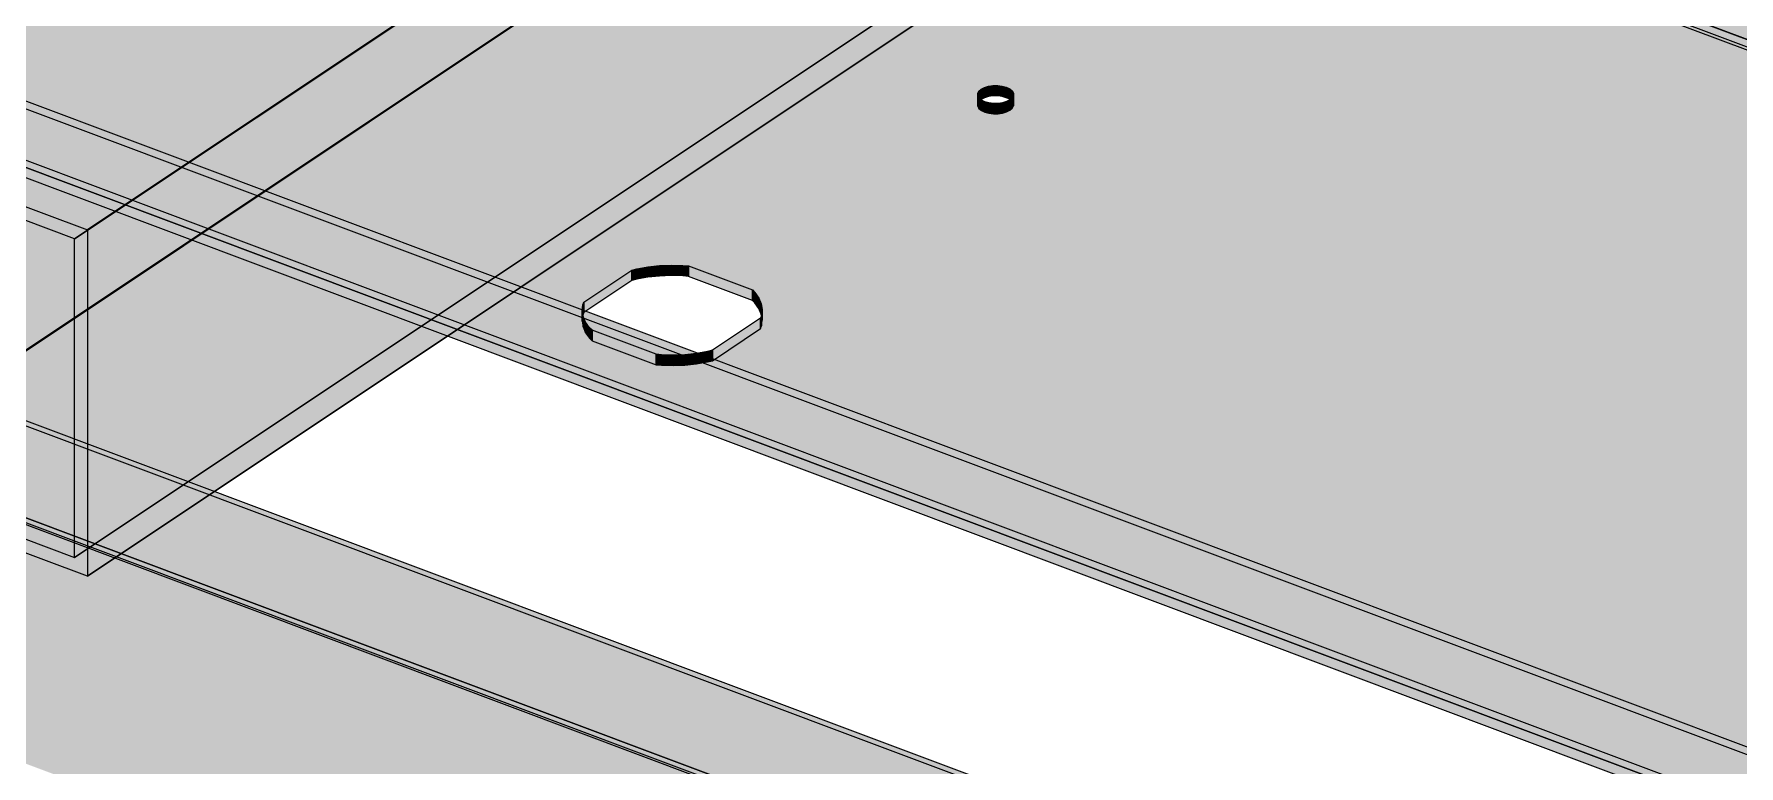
# Model space of a CAD drawing. Header units: millimetres. Extents: x 50 to 612415, y 2 to 4150.
# Drawn here: x 471303.5 to 471523.3, y 2057.9 to 2152.2 of the extents above; entities that cross this region are included whole.
import ezdxf

# ---------------------------------------------------------------- set-up
doc = ezdxf.new("R2010")
doc.units = ezdxf.units.MM
doc.layers.add('HATCH', color=8, linetype='Continuous', lineweight=9)
doc.layers.add('OUTLINE', color=7, linetype='Continuous', lineweight=25)

msp = doc.modelspace()

# ---------------------------------------------------------------- hatches: boundary and pattern name
at = {"layer": 'HATCH', "true_color": 0x617c87}
for points in [[(470515.193, 2397.561), (470515.4, 2396.84), (471972.952, 1850.257)], [(471972.952, 1850.257), (471974.396, 1850.36), (470515.193, 2397.561)], [(471972.952, 1837.759), (470515.4, 2384.341), (470515.193, 2385.063)], [(471974.396, 1837.862), (470515.193, 2385.063), (470944.65, 2194.122)], [(470515.193, 2385.063), (471974.396, 1837.862), (471972.952, 1837.759)], [(470944.65, 2193.229), (470515.193, 2384.17), (471974.396, 1836.969)], [(471058.931, 2326.016), (470963.184, 2262.185), (471387.845, 2122.298)], [(471058.931, 2326.016), (471428.834, 2145.327), (471184.392, 2265.544)], [(471058.931, 2326.016), (471879.33, 2018.366), (471059.24, 2324.933)], [(471058.931, 2326.016), (471239.475, 2247.294), (471677.632, 2082.985)], [(471058.931, 2326.016), (471427.114, 2145.547), (471427.72, 2145.55)], [(471058.931, 2326.016), (471427.72, 2145.55), (471428.306, 2145.475)], [(471058.931, 2326.016), (471426.531, 2145.465), (471427.114, 2145.547)], [(471058.931, 2326.016), (471428.306, 2145.475), (471428.834, 2145.327)], [(471058.931, 2326.016), (471426.01, 2145.311), (471426.531, 2145.465)], [(471058.931, 2326.016), (471425.587, 2145.095), (471426.01, 2145.311)], [(471058.931, 2326.016), (471396.095, 2119.204), (471425.587, 2145.095)], [(471058.931, 2326.016), (471387.845, 2122.298), (471396.095, 2119.204)], [(471677.632, 2082.985), (471729.999, 2063.348), (471058.931, 2326.016)], [(471729.999, 2063.348), (471879.33, 2018.366), (471058.931, 2326.016)], [(471387.845, 2120.959), (470963.184, 2260.846), (471058.931, 2324.677)], [(471184.392, 2264.205), (471428.834, 2143.987), (471058.931, 2324.677)], [(471677.632, 2081.646), (471239.475, 2245.955), (471058.931, 2324.677)], [(471427.72, 2144.211), (471427.114, 2144.208), (471058.931, 2324.677)], [(471428.306, 2144.136), (471427.72, 2144.211), (471058.931, 2324.677)], [(471427.114, 2144.208), (471426.531, 2144.126), (471058.931, 2324.677)], [(471428.834, 2143.987), (471428.306, 2144.136), (471058.931, 2324.677)], [(471426.531, 2144.126), (471426.01, 2143.972), (471058.931, 2324.677)], [(471426.01, 2143.972), (471425.587, 2143.756), (471058.931, 2324.677)], [(471425.587, 2143.756), (471396.095, 2117.865), (471058.931, 2324.677)], [(471396.095, 2117.865), (471387.845, 2120.959), (471058.931, 2324.677)], [(471058.931, 2324.677), (471729.999, 2062.008), (471677.632, 2081.646)], [(471058.931, 2324.677), (471879.33, 2017.027), (471729.999, 2062.008)], [(471879.33, 2018.366), (471877.165, 2018.211), (471059.24, 2324.933)], [(470965.349, 2269.928), (470963.184, 2269.773), (471783.584, 1962.124)], [(471783.584, 1962.124), (471783.274, 1963.206), (470965.349, 2269.928)], [(471428.834, 2145.327), (471184.757, 2265.365), (471184.392, 2265.544)], [(471184.392, 2264.205), (471184.757, 2264.026), (471428.834, 2143.987)], [(471428.834, 2145.327), (471236.759, 2245.906), (471184.757, 2265.365)], [(471783.584, 1954.535), (470963.184, 2262.185), (470965.349, 2262.339)], [(470963.184, 2262.185), (471385.627, 2122.405), (471387.141, 2122.364)], [(470963.184, 2262.185), (471384.114, 2122.347), (471385.627, 2122.405)], [(470963.184, 2262.185), (471387.141, 2122.364), (471387.845, 2122.298)], [(470963.184, 2262.185), (471382.63, 2122.191), (471384.114, 2122.347)], [(470963.184, 2262.185), (471381.199, 2121.939), (471382.63, 2122.191)], [(470963.184, 2262.185), (471380.56, 2121.777), (471381.199, 2121.939)], [(470963.184, 2262.185), (471374.372, 2117.652), (471380.56, 2121.777)], [(470963.184, 2262.185), (471374.24, 2117.3), (471374.372, 2117.652)], [(470963.184, 2262.185), (471374.158, 2116.543), (471374.24, 2117.3)], [(470963.184, 2262.185), (471374.274, 2115.787), (471374.158, 2116.543)], [(470963.184, 2262.185), (471374.586, 2115.045), (471374.274, 2115.787)], [(470963.184, 2262.185), (471375.089, 2114.329), (471374.586, 2115.045)], [(470963.184, 2262.185), (471375.413, 2114.01), (471375.089, 2114.329)], [(470963.184, 2262.185), (471783.584, 1954.535), (471375.413, 2114.01)], [(470965.349, 2262.339), (471783.274, 1955.618), (471783.584, 1954.535)], [(471184.757, 2264.026), (471236.759, 2244.567), (471428.834, 2143.987)], [(471387.141, 2121.025), (471385.627, 2121.066), (470963.184, 2260.846)], [(471385.627, 2121.066), (471384.114, 2121.008), (470963.184, 2260.846)], [(471387.845, 2120.959), (471387.141, 2121.025), (470963.184, 2260.846)], [(471384.114, 2121.008), (471382.63, 2120.852), (470963.184, 2260.846)], [(471382.63, 2120.852), (471381.199, 2120.6), (470963.184, 2260.846)], [(471381.199, 2120.6), (471380.56, 2120.438), (470963.184, 2260.846)], [(471380.56, 2120.438), (471374.372, 2116.313), (470963.184, 2260.846)], [(471374.372, 2116.313), (471374.24, 2115.961), (470963.184, 2260.846)], [(471374.24, 2115.961), (471374.158, 2115.204), (470963.184, 2260.846)], [(471374.158, 2115.204), (471374.274, 2114.448), (470963.184, 2260.846)], [(471374.274, 2114.448), (471374.586, 2113.705), (470963.184, 2260.846)], [(471374.586, 2113.705), (471375.089, 2112.99), (470963.184, 2260.846)], [(471375.089, 2112.99), (471375.413, 2112.671), (470963.184, 2260.846)], [(471375.413, 2112.671), (471783.584, 1953.196), (470963.184, 2260.846)], [(471239.475, 2247.294), (471239.841, 2247.115), (471677.632, 2082.985)], [(471239.841, 2247.115), (471240.101, 2246.895), (471677.632, 2082.985)], [(471240.101, 2246.895), (471240.239, 2246.649), (471677.632, 2082.985)], [(471240.239, 2246.649), (471240.245, 2246.393), (471677.632, 2082.985)], [(471429.267, 2145.115), (471237.125, 2245.727), (471236.759, 2245.906)], [(471428.834, 2145.327), (471429.267, 2145.115), (471236.759, 2245.906)], [(471236.759, 2244.567), (471237.125, 2244.388), (471429.267, 2143.776)], [(471236.759, 2244.567), (471429.267, 2143.776), (471428.834, 2143.987)], [(471674.639, 2082.567), (471237.571, 2245.602), (471237.125, 2245.727)], [(471429.267, 2145.115), (471674.639, 2082.567), (471237.125, 2245.727)], [(471674.639, 2082.567), (471238.066, 2245.538), (471237.571, 2245.602)], [(471674.639, 2082.567), (471238.577, 2245.541), (471238.066, 2245.538)], [(471674.639, 2082.567), (471239.07, 2245.61), (471238.577, 2245.541)], [(471674.639, 2082.567), (471239.509, 2245.74), (471239.07, 2245.61)], [(471677.632, 2081.646), (471239.841, 2245.776), (471239.475, 2245.955)], [(471674.639, 2082.567), (471239.867, 2245.923), (471239.509, 2245.74)], [(471239.509, 2244.401), (471239.867, 2244.584), (471674.639, 2081.228)], [(471677.632, 2081.646), (471240.101, 2245.556), (471239.841, 2245.776)], [(471240.118, 2246.146), (471239.867, 2245.923), (471674.89, 2082.79)], [(471674.639, 2082.567), (471674.89, 2082.79), (471239.867, 2245.923)], [(471674.89, 2081.45), (471239.867, 2244.584), (471240.118, 2244.807)], [(471239.867, 2244.584), (471674.89, 2081.45), (471674.639, 2081.228)], [(471677.632, 2081.646), (471240.239, 2245.31), (471240.101, 2245.556)], [(471240.245, 2246.393), (471240.118, 2246.146), (471677.632, 2082.985)], [(471240.118, 2246.146), (471676.18, 2083.171), (471676.691, 2083.174)], [(471240.118, 2246.146), (471676.691, 2083.174), (471677.186, 2083.111)], [(471240.118, 2246.146), (471675.687, 2083.103), (471676.18, 2083.171)], [(471240.118, 2246.146), (471677.186, 2083.111), (471677.632, 2082.985)], [(471240.118, 2246.146), (471675.247, 2082.972), (471675.687, 2083.103)], [(471240.118, 2246.146), (471674.89, 2082.79), (471675.247, 2082.972)], [(471677.632, 2081.646), (471240.118, 2244.807), (471240.245, 2245.054)], [(471676.691, 2081.835), (471676.18, 2081.832), (471240.118, 2244.807)], [(471677.186, 2081.772), (471676.691, 2081.835), (471240.118, 2244.807)], [(471676.18, 2081.832), (471675.687, 2081.763), (471240.118, 2244.807)], [(471677.632, 2081.646), (471677.186, 2081.772), (471240.118, 2244.807)], [(471675.687, 2081.763), (471675.247, 2081.633), (471240.118, 2244.807)], [(471675.247, 2081.633), (471674.89, 2081.45), (471240.118, 2244.807)], [(471677.632, 2081.646), (471240.245, 2245.054), (471240.239, 2245.31)], [(471237.125, 2244.388), (471237.571, 2244.263), (471674.639, 2081.228)], [(471237.125, 2244.388), (471674.639, 2081.228), (471429.267, 2143.776)], [(471237.571, 2244.263), (471238.066, 2244.199), (471674.639, 2081.228)], [(471238.066, 2244.199), (471238.577, 2244.202), (471674.639, 2081.228)], [(471238.577, 2244.202), (471239.07, 2244.271), (471674.639, 2081.228)], [(471239.07, 2244.271), (471239.509, 2244.401), (471674.639, 2081.228)], [(471974.396, 1837.862), (470944.65, 2194.122), (470945.015, 2193.943)], [(471974.396, 1837.862), (470945.015, 2193.943), (470945.276, 2193.723)], [(470945.015, 2193.05), (470944.65, 2193.229), (471974.396, 1836.969)], [(470945.276, 2192.83), (470945.015, 2193.05), (471974.396, 1836.969)], [(471974.396, 1837.862), (470945.276, 2193.723), (470945.413, 2193.477)], [(470945.413, 2192.584), (470945.276, 2192.83), (471974.396, 1836.969)], [(471974.396, 1837.862), (470945.419, 2193.221), (470945.292, 2192.974)], [(471974.396, 1837.862), (470945.292, 2192.974), (470997.017, 2174.484)], [(470945.292, 2192.081), (470945.419, 2192.329), (471974.396, 1836.969)], [(470997.017, 2173.591), (470945.292, 2192.081), (471974.396, 1836.969)], [(471974.396, 1837.862), (470945.413, 2193.477), (470945.419, 2193.221)], [(470945.419, 2192.329), (470945.413, 2192.584), (471974.396, 1836.969)], [(471974.396, 1837.862), (470997.017, 2174.484), (470997.383, 2174.305)], [(471974.396, 1837.862), (470997.383, 2174.305), (470997.643, 2174.085)], [(471974.396, 1837.862), (470997.643, 2174.085), (470997.781, 2173.839)], [(471432.181, 2009.757), (470996.611, 2172.8), (470996.119, 2172.731)], [(471432.181, 2009.757), (470997.051, 2172.93), (470996.611, 2172.8)], [(470997.383, 2173.412), (470997.017, 2173.591), (471974.396, 1836.969)], [(471432.181, 2009.757), (470997.409, 2173.113), (470997.051, 2172.93)], [(470997.643, 2173.192), (470997.383, 2173.412), (471974.396, 1836.969)], [(470997.66, 2173.336), (470997.409, 2173.113), (471432.432, 2009.979)], [(471432.181, 2009.757), (471432.432, 2009.979), (470997.409, 2173.113)], [(470997.781, 2172.946), (470997.643, 2173.192), (471974.396, 1836.969)], [(471974.396, 1837.862), (470997.787, 2173.583), (470997.66, 2173.336)], [(470997.66, 2173.336), (471433.721, 2010.361), (471434.233, 2010.364)], [(470997.66, 2173.336), (471434.233, 2010.364), (471434.728, 2010.301)], [(470997.66, 2173.336), (471433.229, 2010.292), (471433.721, 2010.361)], [(470997.66, 2173.336), (471434.728, 2010.301), (471435.174, 2010.175)], [(470997.66, 2173.336), (471432.789, 2010.162), (471433.229, 2010.292)], [(470997.66, 2173.336), (471432.432, 2009.979), (471432.789, 2010.162)], [(471974.396, 1837.862), (470997.66, 2173.336), (471435.174, 2010.175)], [(470997.66, 2172.443), (470997.787, 2172.691), (471974.396, 1836.969)], [(471434.233, 2009.471), (471433.721, 2009.469), (470997.66, 2172.443)], [(471434.728, 2009.408), (471434.233, 2009.471), (470997.66, 2172.443)], [(471433.721, 2009.469), (471433.229, 2009.4), (470997.66, 2172.443)], [(471435.174, 2009.283), (471434.728, 2009.408), (470997.66, 2172.443)], [(471433.229, 2009.4), (471432.789, 2009.269), (470997.66, 2172.443)], [(471435.174, 2009.283), (470997.66, 2172.443), (471974.396, 1836.969)], [(471974.396, 1837.862), (470997.781, 2173.839), (470997.787, 2173.583)], [(470997.787, 2172.691), (470997.781, 2172.946), (471974.396, 1836.969)], [(471396.095, 2119.204), (471425.29, 2144.831), (471425.587, 2145.095)], [(471396.095, 2119.204), (471396.419, 2118.885), (471425.29, 2144.831)], [(471425.587, 2143.756), (471425.29, 2143.492), (471396.095, 2117.865)], [(471425.29, 2143.492), (471396.419, 2117.546), (471396.095, 2117.865)], [(471396.419, 2118.885), (471396.923, 2118.169), (471425.29, 2144.831)], [(471425.29, 2143.492), (471396.923, 2116.83), (471396.419, 2117.546)], [(471396.923, 2118.169), (471397.235, 2117.427), (471425.29, 2144.831)], [(471425.29, 2143.492), (471397.235, 2116.088), (471396.923, 2116.83)], [(471397.235, 2117.427), (471397.351, 2116.671), (471425.29, 2144.831)], [(471425.29, 2143.492), (471397.351, 2115.332), (471397.235, 2116.088)], [(471397.268, 2115.913), (471425.139, 2144.538), (471425.29, 2144.831)], [(471397.351, 2116.671), (471397.268, 2115.913), (471425.29, 2144.831)], [(471397.268, 2115.913), (471425.146, 2144.235), (471425.139, 2144.538)], [(471397.268, 2115.913), (471425.309, 2143.943), (471425.146, 2144.235)], [(471397.268, 2115.913), (471425.618, 2143.683), (471425.309, 2143.943)], [(471397.268, 2115.913), (471429.298, 2143.703), (471428.874, 2143.487)], [(471397.268, 2115.913), (471879.33, 2018.366), (471429.298, 2143.703)], [(471397.268, 2115.913), (471426.051, 2143.471), (471425.618, 2143.683)], [(471425.29, 2143.492), (471425.139, 2143.198), (471397.268, 2114.574)], [(471425.29, 2143.492), (471397.268, 2114.574), (471397.351, 2115.332)], [(471397.268, 2115.913), (471428.874, 2143.487), (471428.353, 2143.332)], [(471397.268, 2115.913), (471426.578, 2143.323), (471426.051, 2143.471)], [(471397.268, 2115.913), (471428.353, 2143.332), (471427.77, 2143.251)], [(471397.268, 2115.913), (471427.165, 2143.247), (471426.578, 2143.323)], [(471429.267, 2145.115), (471429.575, 2144.854), (471674.639, 2082.567)], [(471674.639, 2081.228), (471429.575, 2143.515), (471429.267, 2143.776)], [(471429.595, 2143.967), (471429.298, 2143.703), (471879.33, 2018.366)], [(471429.575, 2144.854), (471429.738, 2144.563), (471674.639, 2082.567)], [(471674.639, 2081.228), (471429.738, 2143.224), (471429.575, 2143.515)], [(471429.745, 2144.26), (471429.595, 2143.967), (471879.33, 2018.366)], [(471429.738, 2144.563), (471429.745, 2144.26), (471674.639, 2082.567)], [(471429.745, 2144.26), (471674.512, 2082.319), (471674.639, 2082.567)], [(471429.745, 2144.26), (471674.518, 2082.063), (471674.512, 2082.319)], [(471429.745, 2144.26), (471674.655, 2081.817), (471674.518, 2082.063)], [(471429.745, 2144.26), (471674.916, 2081.597), (471674.655, 2081.817)], [(471429.745, 2144.26), (471675.281, 2081.418), (471674.916, 2081.597)], [(471429.745, 2144.26), (471727.007, 2062.929), (471675.281, 2081.418)], [(471429.745, 2144.26), (471726.88, 2062.681), (471727.007, 2062.929)], [(471429.745, 2144.26), (471726.885, 2062.426), (471726.88, 2062.681)], [(471429.745, 2144.26), (471727.023, 2062.179), (471726.885, 2062.426)], [(471429.745, 2144.26), (471727.284, 2061.959), (471727.023, 2062.179)], [(471429.745, 2144.26), (471727.649, 2061.781), (471727.284, 2061.959)], [(471429.745, 2144.26), (471879.33, 2018.366), (471727.649, 2061.781)], [(471397.268, 2115.913), (471427.77, 2143.251), (471427.165, 2143.247)], [(471425.139, 2143.198), (471425.146, 2142.896), (471397.268, 2114.574)], [(471425.146, 2142.896), (471425.309, 2142.604), (471397.268, 2114.574)], [(471425.309, 2142.604), (471425.618, 2142.344), (471397.268, 2114.574)], [(471428.874, 2142.147), (471429.298, 2142.364), (471397.268, 2114.574)], [(471429.298, 2142.364), (471879.33, 2017.027), (471397.268, 2114.574)], [(471425.618, 2142.344), (471426.051, 2142.132), (471397.268, 2114.574)], [(471428.353, 2141.993), (471428.874, 2142.147), (471397.268, 2114.574)], [(471426.051, 2142.132), (471426.578, 2141.983), (471397.268, 2114.574)], [(471427.77, 2141.912), (471428.353, 2141.993), (471397.268, 2114.574)], [(471426.578, 2141.983), (471427.165, 2141.908), (471397.268, 2114.574)], [(471427.165, 2141.908), (471427.77, 2141.912), (471397.268, 2114.574)], [(471879.33, 2017.027), (471429.298, 2142.364), (471429.595, 2142.628)], [(471879.33, 2017.027), (471429.595, 2142.628), (471429.745, 2142.921)], [(471674.639, 2081.228), (471429.745, 2142.921), (471429.738, 2143.224)], [(471674.639, 2081.228), (471674.512, 2080.98), (471429.745, 2142.921)], [(471674.512, 2080.98), (471674.518, 2080.724), (471429.745, 2142.921)], [(471674.518, 2080.724), (471674.655, 2080.478), (471429.745, 2142.921)], [(471674.655, 2080.478), (471674.916, 2080.258), (471429.745, 2142.921)], [(471674.916, 2080.258), (471675.281, 2080.079), (471429.745, 2142.921)], [(471675.281, 2080.079), (471727.007, 2061.59), (471429.745, 2142.921)], [(471727.007, 2061.59), (471726.88, 2061.342), (471429.745, 2142.921)], [(471726.88, 2061.342), (471726.885, 2061.086), (471429.745, 2142.921)], [(471726.885, 2061.086), (471727.023, 2060.84), (471429.745, 2142.921)], [(471727.023, 2060.84), (471727.284, 2060.62), (471429.745, 2142.921)], [(471727.284, 2060.62), (471727.649, 2060.441), (471429.745, 2142.921)], [(471727.649, 2060.441), (471879.33, 2017.027), (471429.745, 2142.921)], [(471783.584, 1954.535), (471397.136, 2115.561), (471390.949, 2111.436)], [(471397.268, 2115.913), (471397.136, 2115.561), (471879.33, 2018.366)], [(471783.584, 1954.535), (471879.33, 2018.366), (471397.136, 2115.561)], [(471783.584, 1954.535), (471383.663, 2110.916), (471375.413, 2114.01)], [(471375.413, 2112.671), (471383.663, 2109.577), (471783.584, 1953.196)], [(471390.949, 2110.097), (471397.136, 2114.222), (471783.584, 1953.196)], [(471879.33, 2017.027), (471397.136, 2114.222), (471397.268, 2114.574)], [(471397.136, 2114.222), (471879.33, 2017.027), (471783.584, 1953.196)], [(471783.584, 1954.535), (471384.367, 2110.85), (471383.663, 2110.916)], [(471783.584, 1954.535), (471385.882, 2110.809), (471384.367, 2110.85)], [(471783.584, 1954.535), (471387.394, 2110.867), (471385.882, 2110.809)], [(471783.584, 1954.535), (471388.879, 2111.023), (471387.394, 2110.867)], [(471783.584, 1954.535), (471390.31, 2111.274), (471388.879, 2111.023)], [(471783.584, 1954.535), (471390.949, 2111.436), (471390.31, 2111.274)], [(471383.663, 2109.577), (471384.367, 2109.511), (471783.584, 1953.196)], [(471384.367, 2109.511), (471385.882, 2109.47), (471783.584, 1953.196)], [(471385.882, 2109.47), (471387.394, 2109.527), (471783.584, 1953.196)], [(471387.394, 2109.527), (471388.879, 2109.684), (471783.584, 1953.196)], [(471388.879, 2109.684), (471390.31, 2109.935), (471783.584, 1953.196)], [(471390.31, 2109.935), (471390.949, 2110.097), (471783.584, 1953.196)]]:
    msp.add_hatch(color=145, dxfattribs=at).paths.add_polyline_path(points)
at = {"layer": 'HATCH', "true_color": 0x5b747f}
for points in [[(470515.193, 2385.063), (471974.396, 1837.862), (471974.396, 1850.36), (470515.193, 2397.561)], [(471972.952, 1837.759), (470515.4, 2384.341), (470515.4, 2396.84), (471972.952, 1850.257)], [(470515.193, 2384.17), (471974.396, 1836.969), (471974.396, 1837.862), (470515.193, 2385.063)], [(471058.931, 2326.016), (471879.33, 2018.366), (471879.33, 2025.954), (471058.931, 2333.604)], [(471877.165, 2018.211), (471059.24, 2324.933), (471059.24, 2332.522), (471877.165, 2025.8)], [(471058.931, 2324.677), (471879.33, 2017.027), (471879.33, 2018.366), (471058.931, 2326.016)], [(471783.584, 1954.535), (470963.184, 2262.185), (470963.184, 2269.773), (471783.584, 1962.124)], [(470965.349, 2262.339), (471783.274, 1955.618), (471783.274, 1963.206), (470965.349, 2269.928)], [(471783.584, 1953.196), (470963.184, 2260.846), (470963.184, 2262.185), (471783.584, 1954.535)], [(471396.095, 2117.865), (471387.845, 2120.959), (471387.845, 2122.298), (471396.095, 2119.204)], [(471375.413, 2112.671), (471383.663, 2109.577), (471383.663, 2110.916), (471375.413, 2114.01)]]:
    msp.add_hatch(color=147, dxfattribs=at).paths.add_polyline_path(points)
at = {"layer": 'HATCH', "true_color": 0x46848e}
for points in [[(471277.349, 2094.683), (471277.349, 2139.321), (471569.288, 2333.947), (471569.288, 2289.309)], [(471278.998, 2136.917), (471278.998, 2095.85), (471570.938, 2290.476), (471570.938, 2331.543)], [(471310.337, 2126.95), (471310.337, 2082.313), (471602.276, 2276.939), (471602.276, 2321.577)], [(471308.687, 2084.717), (471308.687, 2125.783), (471600.627, 2320.41), (471600.627, 2279.343)]]:
    msp.add_hatch(color=145, dxfattribs=at).paths.add_polyline_path(points)
at = {"layer": 'HATCH', "true_color": 0x468f99}
for points in [[(471277.349, 2139.321), (471310.337, 2126.95), (471602.276, 2321.577), (471569.288, 2333.947)], [(471308.687, 2125.783), (471278.998, 2136.917), (471570.938, 2331.543), (471600.627, 2320.41)], [(471310.337, 2082.313), (471277.349, 2094.683), (471569.288, 2289.309), (471602.276, 2276.939)], [(471278.998, 2095.85), (471308.687, 2084.717), (471600.627, 2279.343), (471570.938, 2290.476)]]:
    msp.add_hatch(color=135, dxfattribs=at).paths.add_polyline_path(points)
at = {"layer": 'HATCH', "true_color": 0x5c7680}
for points in [[(471427.114, 2144.208), (471426.531, 2144.126), (471426.531, 2145.465), (471427.114, 2145.547)], [(471428.306, 2144.136), (471427.72, 2144.211), (471427.72, 2145.55), (471428.306, 2145.475)], [(471426.578, 2141.983), (471427.165, 2141.908), (471427.165, 2143.247), (471426.578, 2143.323)], [(471427.77, 2141.912), (471428.353, 2141.993), (471428.353, 2143.332), (471427.77, 2143.251)]]:
    msp.add_hatch(color=147, dxfattribs=at).paths.add_polyline_path(points)
at = {"layer": 'HATCH', "true_color": 0x5c7681}
for points in [[(471427.72, 2144.211), (471427.114, 2144.208), (471427.114, 2145.547), (471427.72, 2145.55)], [(471427.165, 2141.908), (471427.77, 2141.912), (471427.77, 2143.251), (471427.165, 2143.247)], [(471384.114, 2121.008), (471382.63, 2120.852), (471382.63, 2122.191), (471384.114, 2122.347)], [(471385.627, 2121.066), (471384.114, 2121.008), (471384.114, 2122.347), (471385.627, 2122.405)], [(471387.141, 2121.025), (471385.627, 2121.066), (471385.627, 2122.405), (471387.141, 2122.364)], [(471387.845, 2120.959), (471387.141, 2121.025), (471387.141, 2122.364), (471387.845, 2122.298)], [(471383.663, 2109.577), (471384.367, 2109.511), (471384.367, 2110.85), (471383.663, 2110.916)], [(471384.367, 2109.511), (471385.882, 2109.47), (471385.882, 2110.809), (471384.367, 2110.85)], [(471385.882, 2109.47), (471387.394, 2109.527), (471387.394, 2110.867), (471385.882, 2110.809)], [(471387.394, 2109.527), (471388.879, 2109.684), (471388.879, 2111.023), (471387.394, 2110.867)]]:
    msp.add_hatch(color=155, dxfattribs=at).paths.add_polyline_path(points)
at = {"layer": 'HATCH', "true_color": 0x58707a}
for points in [[(471425.29, 2143.492), (471425.139, 2143.198), (471425.139, 2144.538), (471425.29, 2144.831)], [(471425.146, 2142.896), (471425.309, 2142.604), (471425.309, 2143.943), (471425.146, 2144.235)], [(471429.738, 2143.224), (471429.575, 2143.515), (471429.575, 2144.854), (471429.738, 2144.563)], [(471429.595, 2142.628), (471429.745, 2142.921), (471429.745, 2144.26), (471429.595, 2143.967)]]:
    msp.add_hatch(color=147, dxfattribs=at).paths.add_polyline_path(points)
at = {"layer": 'HATCH', "true_color": 0x566e78}
for points in [[(471425.139, 2143.198), (471425.146, 2142.896), (471425.146, 2144.235), (471425.139, 2144.538)], [(471429.745, 2142.921), (471429.738, 2143.224), (471429.738, 2144.563), (471429.745, 2144.26)]]:
    msp.add_hatch(color=147, dxfattribs=at).paths.add_polyline_path(points)
at = {"layer": 'HATCH', "true_color": 0x59727c}
for points in [[(471425.587, 2143.756), (471425.29, 2143.492), (471425.29, 2144.831), (471425.587, 2145.095)], [(471429.298, 2142.364), (471429.595, 2142.628), (471429.595, 2143.967), (471429.298, 2143.703)], [(471396.419, 2117.546), (471396.095, 2117.865), (471396.095, 2119.204), (471396.419, 2118.885)], [(471375.089, 2112.99), (471375.413, 2112.671), (471375.413, 2114.01), (471375.089, 2114.329)]]:
    msp.add_hatch(color=147, dxfattribs=at).paths.add_polyline_path(points)
at = {"layer": 'HATCH', "true_color": 0x59727d}
for points in [[(471425.309, 2142.604), (471425.618, 2142.344), (471425.618, 2143.683), (471425.309, 2143.943)], [(471429.575, 2143.515), (471429.267, 2143.776), (471429.267, 2145.115), (471429.575, 2144.854)]]:
    msp.add_hatch(color=147, dxfattribs=at).paths.add_polyline_path(points)
at = {"layer": 'HATCH', "true_color": 0x5a737e}
for points in [[(471426.01, 2143.972), (471425.587, 2143.756), (471425.587, 2145.095), (471426.01, 2145.311)], [(471428.874, 2142.147), (471429.298, 2142.364), (471429.298, 2143.703), (471428.874, 2143.487)]]:
    msp.add_hatch(color=147, dxfattribs=at).paths.add_polyline_path(points)
at = {"layer": 'HATCH', "true_color": 0x5b747e}
for points in [[(471425.618, 2142.344), (471426.051, 2142.132), (471426.051, 2143.471), (471425.618, 2143.683)], [(471429.267, 2143.776), (471428.834, 2143.987), (471428.834, 2145.327), (471429.267, 2145.115)]]:
    msp.add_hatch(color=147, dxfattribs=at).paths.add_polyline_path(points)
at = {"layer": 'HATCH', "true_color": 0x5b7580}
for points in [[(471426.531, 2144.126), (471426.01, 2143.972), (471426.01, 2145.311), (471426.531, 2145.465)], [(471428.353, 2141.993), (471428.874, 2142.147), (471428.874, 2143.487), (471428.353, 2143.332)]]:
    msp.add_hatch(color=147, dxfattribs=at).paths.add_polyline_path(points)
at = {"layer": 'HATCH', "true_color": 0x5c7580}
for points in [[(471426.051, 2142.132), (471426.578, 2141.983), (471426.578, 2143.323), (471426.051, 2143.471)], [(471428.834, 2143.987), (471428.306, 2144.136), (471428.306, 2145.475), (471428.834, 2145.327)], [(471381.199, 2120.6), (471380.56, 2120.438), (471380.56, 2121.777), (471381.199, 2121.939)], [(471382.63, 2120.852), (471381.199, 2120.6), (471381.199, 2121.939), (471382.63, 2122.191)], [(471388.879, 2109.684), (471390.31, 2109.935), (471390.31, 2111.274), (471388.879, 2111.023)], [(471390.31, 2109.935), (471390.949, 2110.097), (471390.949, 2111.436), (471390.31, 2111.274)]]:
    msp.add_hatch(color=147, dxfattribs=at).paths.add_polyline_path(points)
at = {"layer": 'HATCH', "true_color": 0x468690}
for points in [[(471308.687, 2125.783), (471278.998, 2136.917), (471277.349, 2139.321)], [(471277.349, 2139.321), (471310.337, 2126.95), (471308.687, 2125.783)], [(471310.337, 2126.95), (471310.337, 2082.313), (471308.687, 2084.717)], [(471310.337, 2126.95), (471308.687, 2084.717), (471308.687, 2125.783)], [(471277.349, 2094.683), (471278.998, 2095.85), (471308.687, 2084.717)], [(471310.337, 2082.313), (471277.349, 2094.683), (471308.687, 2084.717)]]:
    msp.add_hatch(color=145, dxfattribs=at).paths.add_polyline_path(points)
at = {"layer": 'HATCH', "true_color": 0x5a737d}
for points in [[(471380.56, 2120.438), (471374.372, 2116.313), (471374.372, 2117.652), (471380.56, 2121.777)], [(471390.949, 2110.097), (471397.136, 2114.222), (471397.136, 2115.561), (471390.949, 2111.436)]]:
    msp.add_hatch(color=147, dxfattribs=at).paths.add_polyline_path(points)
at = {"layer": 'HATCH', "true_color": 0x576e79}
for points in [[(471374.24, 2115.961), (471374.158, 2115.204), (471374.158, 2116.543), (471374.24, 2117.3)], [(471397.268, 2114.574), (471397.351, 2115.332), (471397.351, 2116.671), (471397.268, 2115.913)]]:
    msp.add_hatch(color=147, dxfattribs=at).paths.add_polyline_path(points)
at = {"layer": 'HATCH', "true_color": 0x576f7a}
for points in [[(471374.372, 2116.313), (471374.24, 2115.961), (471374.24, 2117.3), (471374.372, 2117.652)], [(471397.136, 2114.222), (471397.268, 2114.574), (471397.268, 2115.913), (471397.136, 2115.561)]]:
    msp.add_hatch(color=147, dxfattribs=at).paths.add_polyline_path(points)
at = {"layer": 'HATCH', "true_color": 0x58717b}
for points in [[(471396.923, 2116.83), (471396.419, 2117.546), (471396.419, 2118.885), (471396.923, 2118.169)], [(471374.586, 2113.705), (471375.089, 2112.99), (471375.089, 2114.329), (471374.586, 2115.045)]]:
    msp.add_hatch(color=147, dxfattribs=at).paths.add_polyline_path(points)
at = {"layer": 'HATCH', "true_color": 0x57707a}
for points in [[(471397.235, 2116.088), (471396.923, 2116.83), (471396.923, 2118.169), (471397.235, 2117.427)], [(471374.274, 2114.448), (471374.586, 2113.705), (471374.586, 2115.045), (471374.274, 2115.787)]]:
    msp.add_hatch(color=147, dxfattribs=at).paths.add_polyline_path(points)
at = {"layer": 'HATCH', "true_color": 0x576f79}
for points in [[(471397.351, 2115.332), (471397.235, 2116.088), (471397.235, 2117.427), (471397.351, 2116.671)], [(471374.158, 2115.204), (471374.274, 2114.448), (471374.274, 2115.787), (471374.158, 2116.543)]]:
    msp.add_hatch(color=147, dxfattribs=at).paths.add_polyline_path(points)

# ---------------------------------------------------------------- linework, layer by layer
at = {"layer": 'OUTLINE', "color": 139, "true_color": 0x42544a}
for p, q in [((471974.396, 1850.36), (470515.193, 2397.561)), ((471974.396, 1850.36), (470515.193, 2397.561)), ((470515.4, 2396.84), (471972.952, 1850.257)), ((470515.4, 2396.84), (471972.952, 1850.257)), ((471974.396, 1837.862), (470515.193, 2385.063)), ((471974.396, 1837.862), (470515.193, 2385.063)), ((470515.193, 2385.063), (471974.396, 1837.862)), ((470515.193, 2385.063), (471974.396, 1837.862)), ((470515.193, 2384.17), (471974.396, 1836.969)), ((470515.193, 2384.17), (471974.396, 1836.969)), ((471972.952, 1837.759), (470515.4, 2384.341)), ((471972.952, 1837.759), (470515.4, 2384.341)), ((471058.931, 2326.016), (471879.33, 2018.366)), ((471879.33, 2018.366), (471058.931, 2326.016)), ((471058.931, 2326.016), (471879.33, 2018.366)), ((471879.33, 2018.366), (471058.931, 2326.016)), ((471058.931, 2324.677), (471879.33, 2017.027)), ((471058.931, 2324.677), (471879.33, 2017.027)), ((471877.165, 2018.211), (471059.24, 2324.933)), ((471877.165, 2018.211), (471059.24, 2324.933)), ((471602.276, 2321.577), (471310.337, 2126.95)), ((471310.337, 2126.95), (471602.276, 2321.577)), ((471308.687, 2125.783), (471600.627, 2320.41)), ((471600.627, 2320.41), (471308.687, 2125.783)), ((471277.349, 2094.683), (471569.288, 2289.309)), ((471569.288, 2289.309), (471277.349, 2094.683)), ((471570.938, 2290.476), (471278.998, 2095.85)), ((471278.998, 2095.85), (471570.938, 2290.476)), ((471308.687, 2084.717), (471600.627, 2279.343)), ((471600.627, 2279.343), (471308.687, 2084.717)), ((471602.276, 2276.939), (471310.337, 2082.313)), ((471310.337, 2082.313), (471602.276, 2276.939)), ((470963.184, 2269.773), (471783.584, 1962.124)), ((470963.184, 2269.773), (471783.584, 1962.124)), ((471783.274, 1963.206), (470965.349, 2269.928)), ((471783.274, 1963.206), (470965.349, 2269.928)), ((471783.584, 1954.535), (470963.184, 2262.185)), ((470963.184, 2262.185), (471783.584, 1954.535)), ((470963.184, 2262.185), (471783.584, 1954.535)), ((471783.584, 1954.535), (470963.184, 2262.185)), ((470965.349, 2262.339), (471783.274, 1955.618)), ((470965.349, 2262.339), (471783.274, 1955.618)), ((471783.584, 1953.196), (470963.184, 2260.846)), ((471783.584, 1953.196), (470963.184, 2260.846)), ((471426.531, 2145.465), (471427.114, 2145.547)), ((471426.531, 2145.465), (471427.114, 2145.547)), ((471427.114, 2145.547), (471427.72, 2145.55)), ((471427.114, 2145.547), (471427.72, 2145.55)), ((471427.114, 2144.208), (471427.114, 2145.547)), ((471427.114, 2145.547), (471427.114, 2144.208)), ((471427.72, 2145.55), (471428.306, 2145.475)), ((471427.72, 2145.55), (471427.72, 2144.211)), ((471427.72, 2144.211), (471427.72, 2145.55)), ((471427.72, 2145.55), (471428.306, 2145.475)), ((471425.139, 2144.538), (471425.29, 2144.831)), ((471425.139, 2144.538), (471425.29, 2144.831)), ((471425.139, 2143.198), (471425.139, 2144.538)), ((471425.146, 2144.235), (471425.139, 2144.538)), ((471425.139, 2144.538), (471425.139, 2143.198)), ((471425.146, 2144.235), (471425.139, 2144.538)), ((471425.29, 2143.492), (471425.139, 2143.198)), ((471425.29, 2143.492), (471425.139, 2143.198)), ((471425.146, 2142.896), (471425.146, 2144.235)), ((471425.309, 2143.943), (471425.146, 2144.235)), ((471425.146, 2144.235), (471425.146, 2142.896)), ((471425.309, 2143.943), (471425.146, 2144.235)), ((471425.29, 2144.831), (471425.587, 2145.095)), ((471425.29, 2144.831), (471425.587, 2145.095)), ((471425.29, 2143.492), (471425.29, 2144.831)), ((471425.29, 2144.831), (471425.29, 2143.492)), ((471425.587, 2143.756), (471425.29, 2143.492)), ((471425.587, 2143.756), (471425.29, 2143.492)), ((471425.309, 2142.604), (471425.309, 2143.943)), ((471425.618, 2143.683), (471425.309, 2143.943)), ((471425.309, 2143.943), (471425.309, 2142.604)), ((471425.618, 2143.683), (471425.309, 2143.943)), ((471425.587, 2145.095), (471426.01, 2145.311)), ((471425.587, 2145.095), (471426.01, 2145.311)), ((471425.587, 2143.756), (471425.587, 2145.095)), ((471425.587, 2145.095), (471425.587, 2143.756)), ((471426.01, 2143.972), (471425.587, 2143.756)), ((471426.01, 2143.972), (471425.587, 2143.756)), ((471425.618, 2142.344), (471425.618, 2143.683)), ((471426.051, 2143.471), (471425.618, 2143.683)), ((471425.618, 2143.683), (471425.618, 2142.344)), ((471426.051, 2143.471), (471425.618, 2143.683)), ((471426.01, 2145.311), (471426.531, 2145.465)), ((471426.01, 2145.311), (471426.531, 2145.465)), ((471426.01, 2143.972), (471426.01, 2145.311)), ((471426.01, 2145.311), (471426.01, 2143.972)), ((471426.531, 2144.126), (471426.01, 2143.972)), ((471426.531, 2144.126), (471426.01, 2143.972)), ((471426.051, 2142.132), (471426.051, 2143.471)), ((471426.578, 2143.323), (471426.051, 2143.471)), ((471426.051, 2143.471), (471426.051, 2142.132)), ((471426.578, 2143.323), (471426.051, 2143.471)), ((471426.531, 2144.126), (471426.531, 2145.465)), ((471426.531, 2145.465), (471426.531, 2144.126)), ((471427.114, 2144.208), (471426.531, 2144.126)), ((471427.114, 2144.208), (471426.531, 2144.126)), ((471426.578, 2141.983), (471426.578, 2143.323)), ((471427.165, 2143.247), (471426.578, 2143.323)), ((471426.578, 2143.323), (471426.578, 2141.983)), ((471427.165, 2143.247), (471426.578, 2143.323)), ((471427.72, 2144.211), (471427.114, 2144.208)), ((471427.72, 2144.211), (471427.114, 2144.208)), ((471428.306, 2144.136), (471427.72, 2144.211)), ((471428.306, 2144.136), (471427.72, 2144.211)), ((471428.353, 2143.332), (471427.77, 2143.251)), ((471428.353, 2143.332), (471427.77, 2143.251)), ((471428.306, 2145.475), (471428.834, 2145.327)), ((471428.306, 2145.475), (471428.306, 2144.136)), ((471428.306, 2144.136), (471428.306, 2145.475)), ((471428.306, 2145.475), (471428.834, 2145.327)), ((471428.834, 2143.987), (471428.306, 2144.136)), ((471428.834, 2143.987), (471428.306, 2144.136)), ((471428.874, 2143.487), (471428.353, 2143.332)), ((471428.874, 2143.487), (471428.353, 2143.332)), ((471428.353, 2143.332), (471428.353, 2141.993)), ((471428.353, 2141.993), (471428.353, 2143.332)), ((471428.834, 2145.327), (471429.267, 2145.115)), ((471428.834, 2145.327), (471428.834, 2143.987)), ((471428.834, 2143.987), (471428.834, 2145.327)), ((471428.834, 2145.327), (471429.267, 2145.115)), ((471429.267, 2143.776), (471428.834, 2143.987)), ((471429.267, 2143.776), (471428.834, 2143.987)), ((471429.298, 2143.703), (471428.874, 2143.487)), ((471429.298, 2143.703), (471428.874, 2143.487)), ((471428.874, 2143.487), (471428.874, 2142.147)), ((471428.874, 2142.147), (471428.874, 2143.487)), ((471429.267, 2145.115), (471429.267, 2143.776)), ((471429.267, 2143.776), (471429.267, 2145.115)), ((471429.267, 2145.115), (471429.575, 2144.854)), ((471429.267, 2145.115), (471429.575, 2144.854)), ((471429.575, 2143.515), (471429.267, 2143.776)), ((471429.575, 2143.515), (471429.267, 2143.776)), ((471429.595, 2143.967), (471429.298, 2143.703)), ((471429.595, 2143.967), (471429.298, 2143.703)), ((471429.298, 2143.703), (471429.298, 2142.364)), ((471429.298, 2142.364), (471429.298, 2143.703)), ((471429.575, 2144.854), (471429.575, 2143.515)), ((471429.575, 2143.515), (471429.575, 2144.854)), ((471429.575, 2144.854), (471429.738, 2144.563)), ((471429.575, 2144.854), (471429.738, 2144.563)), ((471429.738, 2143.224), (471429.575, 2143.515)), ((471429.738, 2143.224), (471429.575, 2143.515)), ((471429.745, 2144.26), (471429.595, 2143.967)), ((471429.745, 2144.26), (471429.595, 2143.967)), ((471429.595, 2143.967), (471429.595, 2142.628)), ((471429.595, 2142.628), (471429.595, 2143.967)), ((471429.738, 2144.563), (471429.738, 2143.224)), ((471429.738, 2143.224), (471429.738, 2144.563)), ((471429.738, 2144.563), (471429.745, 2144.26)), ((471429.738, 2144.563), (471429.745, 2144.26)), ((471429.745, 2144.26), (471429.745, 2142.921)), ((471429.745, 2142.921), (471429.745, 2144.26)), ((471425.139, 2143.198), (471425.146, 2142.896)), ((471425.139, 2143.198), (471425.146, 2142.896)), ((471425.146, 2142.896), (471425.309, 2142.604)), ((471425.146, 2142.896), (471425.309, 2142.604)), ((471425.309, 2142.604), (471425.618, 2142.344)), ((471425.309, 2142.604), (471425.618, 2142.344)), ((471425.618, 2142.344), (471426.051, 2142.132)), ((471425.618, 2142.344), (471426.051, 2142.132)), ((471426.051, 2142.132), (471426.578, 2141.983)), ((471426.051, 2142.132), (471426.578, 2141.983)), ((471426.578, 2141.983), (471427.165, 2141.908)), ((471426.578, 2141.983), (471427.165, 2141.908)), ((471427.77, 2143.251), (471427.165, 2143.247)), ((471427.77, 2143.251), (471427.165, 2143.247)), ((471427.165, 2141.908), (471427.165, 2143.247)), ((471427.165, 2143.247), (471427.165, 2141.908)), ((471427.165, 2141.908), (471427.77, 2141.912)), ((471427.165, 2141.908), (471427.77, 2141.912)), ((471427.77, 2143.251), (471427.77, 2141.912)), ((471427.77, 2141.912), (471427.77, 2143.251)), ((471427.77, 2141.912), (471428.353, 2141.993)), ((471427.77, 2141.912), (471428.353, 2141.993)), ((471428.353, 2141.993), (471428.874, 2142.147)), ((471428.353, 2141.993), (471428.874, 2142.147)), ((471428.874, 2142.147), (471429.298, 2142.364)), ((471428.874, 2142.147), (471429.298, 2142.364)), ((471429.298, 2142.364), (471429.595, 2142.628)), ((471429.298, 2142.364), (471429.595, 2142.628)), ((471429.595, 2142.628), (471429.745, 2142.921)), ((471429.595, 2142.628), (471429.745, 2142.921)), ((471429.745, 2142.921), (471429.738, 2143.224)), ((471429.745, 2142.921), (471429.738, 2143.224)), ((471277.349, 2139.321), (471310.337, 2126.95)), ((471277.349, 2139.321), (471310.337, 2126.95)), ((471308.687, 2125.783), (471278.998, 2136.917)), ((471308.687, 2125.783), (471278.998, 2136.917)), ((471308.687, 2084.717), (471308.687, 2125.783)), ((471308.687, 2084.717), (471308.687, 2125.783)), ((471310.337, 2126.95), (471310.337, 2082.313)), ((471310.337, 2126.95), (471310.337, 2082.313)), ((471374.372, 2117.652), (471380.56, 2121.777)), ((471374.372, 2117.652), (471380.56, 2121.777)), ((471380.56, 2121.777), (471381.199, 2121.939)), ((471380.56, 2121.777), (471381.199, 2121.939)), ((471380.56, 2120.438), (471380.56, 2121.777)), ((471380.56, 2121.777), (471380.56, 2120.438)), ((471381.199, 2121.939), (471382.63, 2122.191)), ((471381.199, 2121.939), (471382.63, 2122.191)), ((471381.199, 2120.6), (471381.199, 2121.939)), ((471381.199, 2121.939), (471381.199, 2120.6)), ((471382.63, 2122.191), (471384.114, 2122.347)), ((471382.63, 2122.191), (471384.114, 2122.347)), ((471382.63, 2120.852), (471382.63, 2122.191)), ((471382.63, 2122.191), (471382.63, 2120.852)), ((471384.114, 2122.347), (471385.627, 2122.405)), ((471384.114, 2122.347), (471385.627, 2122.405)), ((471384.114, 2121.008), (471384.114, 2122.347)), ((471384.114, 2122.347), (471384.114, 2121.008)), ((471385.627, 2122.405), (471387.141, 2122.364)), ((471385.627, 2121.066), (471385.627, 2122.405)), ((471385.627, 2122.405), (471387.141, 2122.364)), ((471385.627, 2122.405), (471385.627, 2121.066)), ((471387.141, 2122.364), (471387.845, 2122.298)), ((471387.141, 2122.364), (471387.141, 2121.025)), ((471387.141, 2121.025), (471387.141, 2122.364)), ((471387.141, 2122.364), (471387.845, 2122.298)), ((471387.845, 2122.298), (471396.095, 2119.204)), ((471387.845, 2122.298), (471387.845, 2120.959)), ((471387.845, 2120.959), (471387.845, 2122.298)), ((471387.845, 2122.298), (471396.095, 2119.204)), ((471380.56, 2120.438), (471374.372, 2116.313)), ((471380.56, 2120.438), (471374.372, 2116.313)), ((471381.199, 2120.6), (471380.56, 2120.438)), ((471381.199, 2120.6), (471380.56, 2120.438)), ((471382.63, 2120.852), (471381.199, 2120.6)), ((471382.63, 2120.852), (471381.199, 2120.6)), ((471384.114, 2121.008), (471382.63, 2120.852)), ((471384.114, 2121.008), (471382.63, 2120.852)), ((471385.627, 2121.066), (471384.114, 2121.008)), ((471385.627, 2121.066), (471384.114, 2121.008)), ((471387.141, 2121.025), (471385.627, 2121.066)), ((471387.141, 2121.025), (471385.627, 2121.066)), ((471387.845, 2120.959), (471387.141, 2121.025)), ((471387.845, 2120.959), (471387.141, 2121.025)), ((471396.095, 2117.865), (471387.845, 2120.959)), ((471396.095, 2117.865), (471387.845, 2120.959)), ((471396.095, 2119.204), (471396.419, 2118.885)), ((471396.095, 2119.204), (471396.095, 2117.865)), ((471396.095, 2117.865), (471396.095, 2119.204)), ((471396.095, 2119.204), (471396.419, 2118.885)), ((471374.158, 2116.543), (471374.24, 2117.3)), ((471374.158, 2116.543), (471374.24, 2117.3)), ((471374.24, 2117.3), (471374.372, 2117.652)), ((471374.24, 2117.3), (471374.372, 2117.652)), ((471374.24, 2115.961), (471374.24, 2117.3)), ((471374.24, 2117.3), (471374.24, 2115.961)), ((471374.372, 2116.313), (471374.372, 2117.652)), ((471374.372, 2117.652), (471374.372, 2116.313)), ((471396.419, 2117.546), (471396.095, 2117.865)), ((471396.419, 2117.546), (471396.095, 2117.865)), ((471396.419, 2118.885), (471396.923, 2118.169)), ((471396.419, 2118.885), (471396.419, 2117.546)), ((471396.419, 2117.546), (471396.419, 2118.885)), ((471396.419, 2118.885), (471396.923, 2118.169)), ((471396.923, 2116.83), (471396.419, 2117.546)), ((471396.923, 2116.83), (471396.419, 2117.546)), ((471396.923, 2118.169), (471397.235, 2117.427)), ((471396.923, 2118.169), (471396.923, 2116.83)), ((471396.923, 2116.83), (471396.923, 2118.169)), ((471396.923, 2118.169), (471397.235, 2117.427)), ((471397.235, 2117.427), (471397.351, 2116.671)), ((471397.235, 2117.427), (471397.235, 2116.088)), ((471397.235, 2116.088), (471397.235, 2117.427)), ((471397.235, 2117.427), (471397.351, 2116.671)), ((471374.274, 2115.787), (471374.158, 2116.543)), ((471374.158, 2115.204), (471374.158, 2116.543)), ((471374.274, 2115.787), (471374.158, 2116.543)), ((471374.158, 2116.543), (471374.158, 2115.204)), ((471374.24, 2115.961), (471374.158, 2115.204)), ((471374.24, 2115.961), (471374.158, 2115.204)), ((471374.158, 2115.204), (471374.274, 2114.448)), ((471374.158, 2115.204), (471374.274, 2114.448)), ((471374.372, 2116.313), (471374.24, 2115.961)), ((471374.372, 2116.313), (471374.24, 2115.961)), ((471374.586, 2115.045), (471374.274, 2115.787)), ((471374.274, 2114.448), (471374.274, 2115.787)), ((471374.586, 2115.045), (471374.274, 2115.787)), ((471374.274, 2115.787), (471374.274, 2114.448)), ((471375.089, 2114.329), (471374.586, 2115.045)), ((471374.586, 2113.705), (471374.586, 2115.045)), ((471375.089, 2114.329), (471374.586, 2115.045)), ((471374.586, 2115.045), (471374.586, 2113.705)), ((471397.136, 2115.561), (471390.949, 2111.436)), ((471397.136, 2115.561), (471390.949, 2111.436)), ((471397.235, 2116.088), (471396.923, 2116.83)), ((471397.235, 2116.088), (471396.923, 2116.83)), ((471397.268, 2115.913), (471397.136, 2115.561)), ((471397.268, 2115.913), (471397.136, 2115.561)), ((471397.136, 2115.561), (471397.136, 2114.222)), ((471397.136, 2114.222), (471397.136, 2115.561)), ((471397.351, 2115.332), (471397.235, 2116.088)), ((471397.351, 2115.332), (471397.235, 2116.088)), ((471397.351, 2116.671), (471397.268, 2115.913)), ((471397.351, 2116.671), (471397.268, 2115.913)), ((471397.268, 2115.913), (471397.268, 2114.574)), ((471397.268, 2114.574), (471397.268, 2115.913)), ((471397.268, 2114.574), (471397.351, 2115.332)), ((471397.268, 2114.574), (471397.351, 2115.332)), ((471397.351, 2116.671), (471397.351, 2115.332)), ((471397.351, 2115.332), (471397.351, 2116.671)), ((471374.274, 2114.448), (471374.586, 2113.705)), ((471374.274, 2114.448), (471374.586, 2113.705)), ((471374.586, 2113.705), (471375.089, 2112.99)), ((471374.586, 2113.705), (471375.089, 2112.99)), ((471375.413, 2114.01), (471375.089, 2114.329)), ((471375.089, 2112.99), (471375.089, 2114.329)), ((471375.413, 2114.01), (471375.089, 2114.329)), ((471375.089, 2114.329), (471375.089, 2112.99)), ((471375.089, 2112.99), (471375.413, 2112.671)), ((471375.089, 2112.99), (471375.413, 2112.671)), ((471375.413, 2112.671), (471375.413, 2114.01)), ((471383.663, 2110.916), (471375.413, 2114.01)), ((471375.413, 2114.01), (471375.413, 2112.671)), ((471383.663, 2110.916), (471375.413, 2114.01)), ((471375.413, 2112.671), (471383.663, 2109.577)), ((471375.413, 2112.671), (471383.663, 2109.577)), ((471390.949, 2110.097), (471397.136, 2114.222)), ((471390.949, 2110.097), (471397.136, 2114.222)), ((471397.136, 2114.222), (471397.268, 2114.574)), ((471397.136, 2114.222), (471397.268, 2114.574)), ((471383.663, 2109.577), (471383.663, 2110.916)), ((471384.367, 2110.85), (471383.663, 2110.916)), ((471383.663, 2110.916), (471383.663, 2109.577)), ((471384.367, 2110.85), (471383.663, 2110.916)), ((471384.367, 2109.511), (471384.367, 2110.85)), ((471385.882, 2110.809), (471384.367, 2110.85)), ((471384.367, 2110.85), (471384.367, 2109.511)), ((471385.882, 2110.809), (471384.367, 2110.85)), ((471387.394, 2110.867), (471385.882, 2110.809)), ((471387.394, 2110.867), (471385.882, 2110.809)), ((471385.882, 2110.809), (471385.882, 2109.47)), ((471385.882, 2109.47), (471385.882, 2110.809)), ((471388.879, 2111.023), (471387.394, 2110.867)), ((471388.879, 2111.023), (471387.394, 2110.867)), ((471387.394, 2110.867), (471387.394, 2109.527)), ((471387.394, 2109.527), (471387.394, 2110.867)), ((471390.31, 2111.274), (471388.879, 2111.023)), ((471390.31, 2111.274), (471388.879, 2111.023)), ((471388.879, 2111.023), (471388.879, 2109.684)), ((471388.879, 2109.684), (471388.879, 2111.023)), ((471390.949, 2111.436), (471390.31, 2111.274)), ((471390.949, 2111.436), (471390.31, 2111.274)), ((471390.31, 2111.274), (471390.31, 2109.935)), ((471390.31, 2109.935), (471390.31, 2111.274)), ((471390.949, 2111.436), (471390.949, 2110.097)), ((471390.949, 2110.097), (471390.949, 2111.436)), ((471383.663, 2109.577), (471384.367, 2109.511)), ((471383.663, 2109.577), (471384.367, 2109.511)), ((471384.367, 2109.511), (471385.882, 2109.47)), ((471384.367, 2109.511), (471385.882, 2109.47)), ((471385.882, 2109.47), (471387.394, 2109.527)), ((471385.882, 2109.47), (471387.394, 2109.527)), ((471387.394, 2109.527), (471388.879, 2109.684)), ((471387.394, 2109.527), (471388.879, 2109.684)), ((471388.879, 2109.684), (471390.31, 2109.935)), ((471388.879, 2109.684), (471390.31, 2109.935)), ((471390.31, 2109.935), (471390.949, 2110.097)), ((471390.31, 2109.935), (471390.949, 2110.097)), ((471278.998, 2095.85), (471308.687, 2084.717)), ((471278.998, 2095.85), (471308.687, 2084.717)), ((471310.337, 2082.313), (471277.349, 2094.683)), ((471310.337, 2082.313), (471277.349, 2094.683))]:
    msp.add_line(p, q, dxfattribs=at)

doc.saveas('drawing.dxf')
